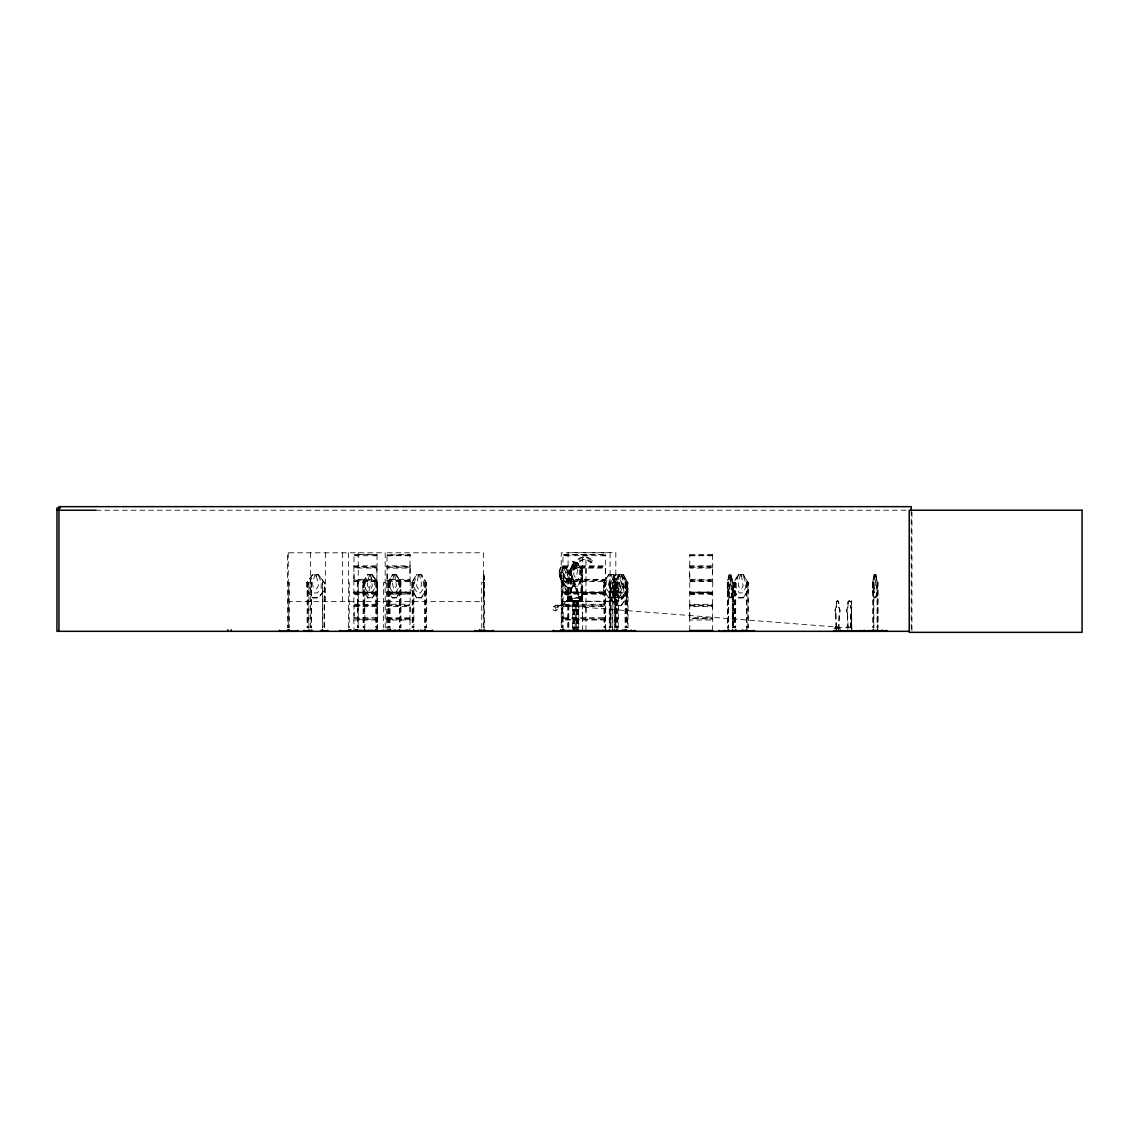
<?xml version="1.0" encoding="UTF-8"?>
<svg xmlns="http://www.w3.org/2000/svg" width="1139" height="1139" viewBox="0 0 1139 1139"><rect width="100%" height="100%" fill="white"/><g stroke="black" fill="none" stroke-linecap="round" stroke-linejoin="round"><path stroke-width="0.75" stroke-dasharray="5 3.75" d="M377.137 619.061L353.802 618.691L354.072 612.141M354.072 573.714L353.845 580.164L377.094 580.164L376.867 612.141M376.867 573.714L377.094 566.681L353.859 566.624L354.015 554.536L377.066 554.608L353.987 554.593M410.239 580.463L409.997 620L387.146 620L387.16 612.141M387.16 573.714L387.16 579.466L409.997 579.324L410.197 566.681L386.961 566.624L387.16 565.855L409.997 565.855L410.182 566.695M409.969 612.141L409.969 606.461L387.146 606.532L386.89 605.336L387.16 604.268L409.997 604.268M409.969 573.714L409.969 568.048L387.146 568.105L386.989 566.638M563.15 630.522L563.15 612.141M563.15 573.714C565.912 591.283 554.579 561.755 564.688 567.464L569.173 574.298L571.095 579.509L569.998 583.638L567.336 583.652L563.136 579.509L605.521 580.107M582.527 630.522L582.527 612.141M582.513 617.737L582.527 573.714M585.959 612.141L585.987 581.588M585.959 573.714L585.959 554.536M605.336 612.141L605.336 604.268L563.136 604.268L562.908 580.221M605.336 573.714L605.336 554.536M614.035 582.129L614.747 582.428M689.764 612.141L689.608 618.463L712.843 618.876L689.551 618.52M689.764 573.714L689.75 604.396L712.587 604.268L712.558 612.141M712.558 573.714L712.786 566.681L689.579 566.638L689.736 579.324L712.587 579.324L712.587 568.048L689.736 568.105M483.619 581.801L483.847 574.668L483.975 631.319M614.747 582.342L613.978 574.868L614.234 631.319M483.904 574.868L483.648 582.47L483.89 575.864M614.206 574.668L614.049 582.47L614.889 582.47M851.602 629.468L851.431 601.008L851.132 627.731C850.093 627.148 850.577 627.119 849.993 627.803M851.844 629.468L851.431 601.008M483.733 588.279L483.662 594.558M483.776 590.087L483.648 597.904L483.719 581.815M483.619 581.901L483.705 574.868M849.153 627.361L849.039 627.845M849.737 627.262L850.064 627.276M847.9 629.468L847.402 613.779A4.072 2.435 -90 0 1 847.9 607.372L847.9 602.972A2.036 1.224 -90 0 1 849.125 600.936L849.324 600.936A2.036 1.224 -90 0 1 850.548 602.972L850.548 607.372A4.072 2.435 -90 0 1 851.061 613.779L851.203 627.689L846.647 627.404M848.128 627.262L848.939 627.233M838.631 629.468L839.13 613.779A4.072 2.435 -90 0 0 838.631 607.372L838.631 602.972A2.036 1.224 -90 0 0 837.407 600.936A2.036 1.224 -90 0 0 836.197 602.972L836.197 607.372A4.072 2.435 -90 0 0 835.684 613.779L836.197 629.468M838.831 629.468L839.343 613.779A4.072 2.435 -90 0 0 838.831 607.372L838.831 602.972A2.036 1.224 -90 0 0 837.606 600.936L837.407 600.936M850.406 627.731L850.847 613.779A4.072 2.435 -90 0 0 850.349 607.372L850.349 602.972A2.036 1.224 -90 0 0 849.125 600.936M353.859 580.164L353.845 605.094L377.08 605.108M354.03 617.879L354.03 606.19M376.867 581.588L354.072 581.588M376.867 630.522L377.123 619.118L353.887 619.289M387.16 617.808L409.969 617.808M409.969 581.588L387.089 581.189M409.983 619.801L409.969 630.522M563.107 554.978L605.478 554.565L563.065 554.536L562.865 566.98L563.136 579.324L605.364 579.324L605.364 568.105L563.136 568.105M563.15 604.268L562.922 605.094L605.521 605.051M563.15 617.879L562.908 605.151M582.513 579.324L582.485 555.035M585.959 581.588L585.987 568.105M605.336 630.522L605.336 579.324M689.75 565.912L689.778 554.565M712.573 604.467L712.786 580.164L689.579 580.107M712.587 581.588L689.736 581.588M712.558 630.522L712.772 619.232M353.845 566.681L354.044 579.324L376.895 579.324L376.895 568.105L354.03 567.977M353.788 618.876L354.072 630.522M585.959 630.522L585.987 606.532M689.721 604.396L689.736 617.737L712.587 617.737L712.558 606.461L689.736 606.532M579.267 567.208L571.949 570.34L572.319 561.47L573.785 561.37L575.807 563.52L576.818 561.869A17.057 12.102 85.6 0 1 591.383 559.448L592.778 560.772L591.782 562.68L589.105 561.669A14.608 10.365 85.6 0 0 575.779 565.158L577.8 567.322L579.267 567.208L577.231 565.044L575.779 565.158M573.415 570.226L573.785 561.37M873.884 627.831L873.869 581.844M876.916 582.442L878.098 582.47L878.098 627.831M732.377 627.831L732.192 581.801L733.473 582.47L733.473 627.831M835.471 627.133L835.684 627.988L835.727 627.005M836.168 627.703C835.77 626.948 836.823 628.358 835.371 627.333M836.709 627.731L837.436 627.361M836.766 627.788L837.307 627.233L836.197 627.489M847.558 627.062C849.822 629.013 847.815 625.482 847.188 627.845L556.458 605.108M847.089 627.333L848.256 627.247M847.914 627.489L848.655 627.133M849.153 627.646L847.217 627.062M835.912 627.247L837.151 626.991M586.229 593.191L586.115 592.437M689.707 555.035L712.644 554.978M689.707 593.447L712.843 592.65L689.551 592.835M567.977 580.05L568.333 577.345L567.208 574.298L563.663 568.361L562.196 568.461M616.64 581.986L616.626 627.831M560.445 574.127L571.009 601.036L569.215 601.378L581.787 600.951L569.244 601.335L559.32 574.398L560.844 574.099M837.222 627.233L836.026 627.803L836.752 627.247M570.155 600.723C568.204 589.148 576.22 602.061 569.97 600.723L582.442 600.623L582.314 570.611L580.392 570.682M410.211 567.151L386.961 567.336M574.896 564.118L573.643 574.141L574.939 577.146L576.263 577.131L577.587 570.71L576.22 564.104L575.038 564.118M874.353 574.668L872.631 582.47L872.574 590.159L874.168 597.904L875.962 597.904M875.749 597.704L877.301 590.087L877.357 582.399L875.763 574.668M875.763 597.904L877.301 590.087M377.166 631.319L377.194 582.399L372.41 574.668L377.322 582.399L377.322 590.159L372.41 597.904L367.541 597.904L372.41 574.668L367.541 574.668M560.701 567.464C556.245 575.366 562.054 583.111 568.119 588.222L572.362 588.137L573.7 581.118M729.287 597.904L727.337 590.087L727.28 582.399L729.088 574.668L731.11 574.668L732.861 582.47L732.989 627.831M729.287 574.668L727.536 582.47L727.565 627.831M730.896 597.704L732.918 590.159L731.11 597.904L729.088 597.904L730.925 574.668L732.676 582.47L732.861 631.319M730.925 597.904L732.861 590.087M621.339 581.815L621.196 585.873L619.374 588.891L617.594 588.891L615.857 585.873M834.93 627.404L837.364 627.304M571.607 600.723L571.55 570.696L573.586 563.136L569.5 570.71L569.528 578.455L573.6 586.172L577.857 586.129C585.446 566.653 581.104 589.746 573.672 585.959M353.816 605.151L353.916 605.877M387.018 580.05L387.061 580.99M386.933 605.222L410.239 605.208M605.578 580.705L563.05 580.99M615.857 590.23L617.594 583.609L619.374 583.609L621.196 593.633L619.374 596.637L617.594 596.637L615.857 593.633M619.374 574.868L617.352 582.47L617.352 588.279L620.072 592.892M567.905 597.462C572.561 597.092 563.122 596.195 569.372 601.335M570.454 601.321L569.585 597.107M581.189 601.292L579.367 596.978L578.683 597.349M580.207 597.05L581.659 600.922M610.632 627.831L610.917 582.228M851.616 600.936L851.374 627.731M567.792 601.648L567.222 600.837L556.843 607.457L567.749 601.734L567.222 600.837M610.604 582.442L610.931 627.831M618.263 627.831L618.548 582.342M372.453 574.868L367.626 574.868L365.292 582.47L365.292 588.279L368.395 592.892M375.77 581.872L377.564 582.47L377.564 627.831M562.908 566.738L605.521 566.638M623.489 574.668L627.746 582.399L623.417 574.868L625.425 582.47L625.425 588.279L622.762 592.892L616.754 592.892L613.166 588.279L613.109 582.47L615.843 574.868L623.574 574.868M605.492 605.877L562.993 605.806M712.687 605.863L689.608 605.806M410.197 592.536L387.189 592.878M410.211 592.778L387.118 592.878L409.997 592.878M712.772 567.336L689.551 567.265M410.154 619.289L386.989 619.217M562.951 618.52L605.621 618.876L605.336 620L563.136 620M712.715 580.862L689.608 580.862M373.976 555.704L375.984 555.704M373.976 594.117L375.984 594.117M407.079 555.704L409.072 555.704M407.079 594.117L409.072 594.117M583.068 555.704L587.14 555.704M583.068 594.117L587.14 594.117M602.446 555.704L604.439 555.704M602.446 594.117L604.439 594.117M709.668 555.704L711.661 555.704M709.668 594.117L711.661 594.117M873.869 582.456L872.574 582.399L874.168 574.668L875.962 574.668L877.486 582.47L877.471 627.831M613.109 585.873L611.6 588.891L610.048 588.891L608.482 585.873L610.048 575.864L611.728 575.864L613.109 582.47M569.5 570.71L573.515 562.937L577.772 562.894L581.844 570.611L581.958 600.623L580.563 570.098M573.672 562.937L569.642 570.781L569.685 578.455L573.757 586.172M581.744 578.285L577.857 586.129M590.315 562.794L591.312 560.886L592.778 560.772M388.128 582.399L392.386 574.668M400.401 582.47L400.686 590.159L396.571 597.904L392.243 597.904L388.128 590.159L388.271 582.399L392.457 574.868M396.415 597.904L400.544 590.087M619.459 574.668L615.202 582.399L621.467 582.3M619.531 574.868L615.487 582.47L615.345 590.159L619.459 597.904M623.489 597.904L627.617 590.087L627.461 582.47L627.589 627.831M627.746 590.159L623.631 597.904L615.758 597.904L610.319 590.159L615.758 582.413M395.689 592.892L398.365 588.279L398.365 582.47L396.358 574.868L400.544 582.47L400.515 627.831M572.319 561.47L574.355 563.634L575.352 561.983A17.057 12.102 85.6 0 1 589.917 559.562L591.312 560.886M421.43 574.868L416.66 574.868L414.354 582.47L414.354 588.279L417.415 592.892L420.505 592.892L423.623 588.279L423.623 582.47L421.302 574.868L426.071 582.47L426.228 590.159L421.373 597.904L416.575 597.904L412.005 590.087L411.862 582.399L416.575 574.668L421.501 574.668L426.228 582.399M412.005 582.47L416.703 574.668M421.302 597.704L426.071 590.087M603.812 590.159L603.684 582.399L608.411 574.668L613.337 574.668L618.05 582.399M603.841 582.47L608.539 574.668M608.61 574.868L603.969 582.47L603.997 627.831M613.124 597.704L617.893 590.087M738.542 574.668L733.843 582.47L733.815 590.159L738.414 597.904L743.326 597.904L748.052 590.159L743.197 597.904M367.669 597.904L362.914 590.087L362.757 582.399L367.669 574.668M362.914 582.47L367.74 574.868M372.339 597.704L377.322 590.159M355.14 555.704L358.685 555.704M355.14 594.117L358.685 594.117M388.228 555.704L391.788 555.704M388.228 594.117L391.788 594.117M564.218 555.704L567.763 555.704M564.218 594.117L567.763 594.117M690.832 555.704L694.377 555.704M690.832 594.117L694.377 594.117M615.459 588.279L612.341 592.892L609.237 592.892L606.176 588.279L606.176 582.47L608.482 574.868L613.252 574.868M371.528 592.892L374.688 588.279L374.688 582.47L372.339 574.868L377.037 582.47M610.49 582.47L615.928 574.868M610.49 590.23L615.843 582.613L613.166 590.23L613.166 596.039L616.754 600.637L620.314 600.637L623.83 596.039L623.83 590.23L621.182 582.613L626.806 590.159L621.367 597.904L626.621 590.087L621.182 582.413L619.374 575.864M621.097 605.45L626.706 597.904L626.706 582.399L621.182 574.868L623.83 582.47L623.83 588.279L620.314 592.892M621.182 605.649L626.706 597.904M580.975 601.321L579.979 601.292L580.819 600.879M324.302 627.831L324.316 582.399L318.479 574.668L312.613 574.668L306.832 582.399L306.904 590.159L312.684 597.904L318.536 597.904L324.316 590.159L318.379 597.704L312.712 597.704L306.832 590.159M312.684 574.668L306.904 582.399L308.911 582.47L308.911 631.319M605.421 593.433L605.478 592.437L562.894 592.593L605.421 592.949M837.179 627.902L834.987 627.617M424.69 581.872L426.427 582.47L426.427 627.831M376.995 554.608L377.08 566.624M354.087 592.978L377.137 592.593L354.087 592.878M376.852 592.978L354.072 592.85M409.955 592.978L387.118 593.447M605.307 592.978L562.894 593.262L605.535 593.376M712.544 554.565L712.772 566.624M689.778 592.978L712.587 592.878M376.852 555.718L354.087 555.718M409.955 555.718L387.189 555.718M376.852 594.088L354.115 594.117M387.217 592.109L409.955 592.095L387.189 592.138L387.16 594.117L409.955 594.131L409.955 592.138M563.15 592.109L605.336 592.109L563.207 592.109M605.307 555.718L563.179 555.718M605.307 594.131L563.207 594.117M712.544 555.718L689.778 555.718M712.544 594.131L689.807 594.117M409.926 555.704L410.197 554.778M612.099 627.831L611.928 582.399M322.736 627.831L322.38 581.801L324.316 582.399L324.088 627.831M570.753 570.682L570.653 600.723M409.983 565.983L410.012 554.579L387.118 555.035M353.973 592.949L377.066 593.376M712.758 554.964L689.707 554.978M835.499 627.062L836.282 627.361M564.688 567.464C570.098 572.533 576.519 580.135 572.105 588.051L568.247 587.966M581.787 600.951L571.607 574.013L570.511 574.028L580.135 601.321L580.748 600.922M571.607 574.013L569.913 573.757M568.119 588.222L561.641 581.189L559.078 574.241L560.559 567.293L605.521 567.322M578.74 597.391L580.363 597.007L578.982 597.064M557.313 607.685L556.943 606.745M553.312 606.745L556.074 605.165M566.425 601.05L571.408 599.342L568.475 601.563L566.425 601.05L571.408 599.342M566.553 601.52L571.536 599.812M555.319 610.846A2.292 1.424 60.3 0 0 554.992 607.343A2.292 1.424 60.3 0 0 552.657 608.212A2.292 1.424 60.3 0 0 555.319 610.846L558.082 609.265A2.292 1.424 60.3 0 0 557.754 605.763A2.292 1.424 60.3 0 0 555.419 606.631A2.292 1.424 60.3 0 0 558.082 609.265M311.545 582.428L310.349 582.47M571.949 570.34L577.8 567.322M308.697 582.456L308.712 627.831M410.054 554.978L387.118 554.978M570.582 601.321L560.445 574.227L559.32 574.398M570.212 601.406L559.747 574.113M581.146 601.264L579.893 597.334M746.515 581.872L748.266 582.47L748.266 627.831M582.2 557.284L583.666 557.17M582.499 559.705L583.965 559.591M574.355 563.634L575.85 563.463M625.083 582.399L625.112 627.831M322.522 582.399L322.536 627.831M580.748 570.611L580.918 600.637M582.356 596.281L580.676 596.295L582.542 596.281L582.371 600.623M569.956 596.38L571.778 596.38M569.97 600.723L569.984 570.71L571.55 570.696L571.65 576.562L574.327 581.146L576.975 581.132L579.58 576.505L579.552 570.696L577.715 563.093M581.403 596.295L582.057 596.281M581.217 600.637L582.086 600.623M96.089 510.229L907.456 510.229M577.615 562.894L581.716 570.667M354.044 565.855L376.895 565.855M563.136 565.855L605.364 565.855M689.736 565.855L712.587 565.855M377.052 567.322L353.987 567.578M571.55 570.696L570.995 600.723L570.895 596.38M582.314 570.611L577.558 563.093M392.243 574.668L396.571 574.668M623.631 574.668L615.758 574.668L610.319 582.399L610.319 597.904L615.758 605.649M318.45 574.868L312.712 574.868L309.865 582.47L309.865 588.279L313.666 592.892L317.454 592.892L321.198 588.279L321.198 582.47L318.379 574.868L324.131 582.47M396.5 574.868L392.314 574.868L390.278 582.47L390.278 588.279L392.998 592.892M731.081 574.868L729.117 574.868L728.234 582.47L728.163 627.831M875.934 574.868L874.183 574.868L873.414 582.47L873.456 627.831M316.528 575.864L314.578 575.864L312.727 582.47L312.727 585.873L314.578 588.891L316.471 588.891L318.393 585.873L316.471 575.864M370.915 575.864L369.221 575.864L367.612 582.47L367.612 585.873L369.221 588.891L370.787 588.891L372.311 585.873L370.787 575.864M395.133 575.864L393.638 575.864L392.329 582.47L393.638 588.891L394.991 588.891L396.358 585.873L394.991 575.864M619.474 575.864L617.594 575.864L615.857 582.47L615.985 627.831M622.207 575.864L620.712 575.864L619.388 582.47L620.712 588.891L622.051 588.891L623.432 585.873L622.051 575.864M730.498 575.864L729.715 575.864L729.117 582.47L729.715 588.891L730.882 585.873L730.313 575.864M741.731 575.864L740.051 575.864L738.471 582.47L738.471 585.873L740.051 588.891L741.603 588.891L743.112 585.873L741.603 575.864M875.421 575.864L874.709 575.864C872.716 593.205 877.201 593.291 875.236 575.864M569.528 578.455L573.6 586.172M386.989 580.107L410.239 580.278M353.887 580.805L377.052 580.805M386.989 580.805L410.154 580.805M563.15 581.588L605.364 581.588M624.955 581.801L628.059 582.47L628.059 627.831M615.829 582.043L614.875 582.043L614.889 627.831M375.842 582.399L375.87 627.831M399.234 582.399L400.985 582.47L400.985 627.831M413.343 582.399L413.443 627.831M424.762 582.399L424.747 627.831M735.168 582.399L735.281 627.831M746.515 582.399L746.586 627.831M287.498 582.47L289.149 582.47L289.149 627.803M358.23 582.47L357.29 582.47L357.418 627.803M362.757 582.399L364.807 582.47L364.807 627.831M385.196 582.47L383.53 582.47L383.53 627.803M411.862 582.399L413.856 582.47L413.856 627.831M484.616 582.47L481.683 582.47L481.783 627.803M561.242 582.47L562.609 582.47L562.609 627.803M603.684 582.399L605.677 582.47L605.677 627.831M727.28 582.399L728.661 582.47L728.661 627.831M363.042 590.087L367.541 597.904M388.128 590.159L392.386 597.904M610.219 590.159L615.928 597.704M615.487 590.087L619.317 597.904M727.28 590.159L729.316 597.704M733.972 590.087L738.542 597.904M872.574 590.159L874.353 597.904M689.679 593.391L712.601 593.419M580.719 597.534L571.778 597.619M367.626 597.704L372.453 597.704M392.314 597.704L396.5 597.704M416.66 597.704L421.43 597.704M608.482 597.704L613.252 597.704M615.843 597.704L623.574 597.704M729.117 597.704L731.081 597.704M738.485 597.704L743.254 597.704M874.183 597.704L875.934 597.704M572.703 627.888L572.703 600.751L575.238 600.751L575.152 631.291M568.076 601.207L615.829 601.207M287.498 601.634L385.181 601.634M387.032 601.634L483.406 601.634M561.242 601.634L610.091 601.634M836.197 602.972L836.396 602.972A2.036 1.224 -90 0 1 837.606 600.936M847.9 602.972L848.114 602.972A2.036 1.224 -90 0 1 849.324 600.936M851.132 602.972L851.844 602.972M354.044 604.268L376.895 604.268M689.579 605.051L712.8 605.222M615.658 605.649L621.268 605.649M377.052 605.749L353.859 605.692M386.989 605.749L410.154 605.749M354.044 606.532L376.895 606.532L377.08 618.52M563.136 606.532L605.364 606.532M836.197 607.372L836.396 602.972M847.9 607.372L848.114 602.972M851.132 607.372L851.844 607.372M835.684 613.779L835.884 613.779A4.072 2.435 -90 0 1 836.396 607.372M847.402 613.779L847.601 613.779A4.072 2.435 -90 0 1 848.114 607.372M354.044 617.737L376.895 617.737M563.136 617.737L605.364 617.737L605.492 618.463M386.989 618.52L410.154 618.52M605.521 619.217L563.05 619.402M354.044 620L376.895 620M689.764 630.522L689.764 620L712.587 620M846.832 626.792L848.199 626.792M846.704 627.617L851.232 627.304M833.848 628.657L836.823 628.657M837.222 628.657L840.198 628.657L840.198 630.778M626.365 581.872L626.592 627.831M399.305 581.872L399.405 627.831M311.531 581.915L311.289 627.803M567.307 600.822L567.578 601.791M578.527 597.391L579.979 601.292M387.189 555.675L387.16 554.536M591.782 562.68L590.572 561.555A14.608 10.365 85.6 0 0 577.231 565.044M837.307 627.233L836.311 627.076M566.638 580.05L563.236 574.298L562.339 568.361M621.268 574.668L626.806 582.399M610.49 597.833L615.843 605.45M743.197 574.668L747.896 582.47L747.768 590.087M608.61 597.704L603.684 590.159L608.539 597.904L613.337 597.904L618.05 590.159L617.779 582.47L613.124 574.868L615.459 582.47L615.516 627.831M416.789 597.704L411.862 590.159L416.575 597.904M396.415 574.668L400.686 582.399M712.772 580.107L712.558 579.324M689.551 619.232L689.764 620M410.154 580.036L409.969 579.324M581.232 601.235L571.18 574.298L564.545 567.379L571.294 574.227L573.857 581.189M570.511 574.028L580.563 600.965M728.234 588.279L729.416 592.892L730.597 592.892L731.779 588.279L730.896 574.868M873.414 588.279L874.439 592.892L875.478 592.892L876.517 588.279L875.749 574.868M847.601 613.779L848.114 629.468M835.884 613.779L836.396 629.468M483.904 574.668L483.975 582.47M483.605 588.279L483.648 597.904M613.978 592.892L613.949 588.279L614.006 597.904L613.935 590.087M614.135 590.087L614.177 597.904M581.687 570.611L581.716 578.356M581.758 600.623L581.673 596.281L581.602 600.637M614.006 574.868L614.035 582.47M911.94 511.981L911.94 631.319M911.243 510.229L911.243 631.319M877.671 582.47L877.671 631.319M877.044 582.47L877.044 627.831M873.257 582.47L873.257 627.831M872.773 582.399L872.83 627.831M836.539 630.778L836.482 626.792L835.129 626.792L835.129 629.169M836.24 626.792L836.24 629.169M835.357 626.792L835.357 629.169M747.853 627.831L747.924 582.399L743.326 574.668L738.414 574.668L733.687 582.399L735.68 582.47L735.68 627.831M746.985 582.47L746.985 631.319M734.399 582.47L734.399 627.831M733.972 582.47L734 627.831M728.049 582.47L728.049 631.319M626.948 582.47L626.877 627.831M625.411 582.47L625.411 627.831M617.922 582.399L617.865 627.831M616.982 582.47L617.096 631.319M615.829 627.361L615.829 552.358L568.076 552.358L568.076 627.361M615.017 582.043L615.017 627.361M612.398 631.319L612.398 582.47L609.265 582.47L609.265 627.803M610.091 627.803L610.091 552.799L561.242 552.799L561.242 627.803M609.821 582.47L609.821 627.803M604.396 582.47L604.396 627.831M578.74 627.931L578.74 600.794L576.206 600.794L576.291 627.931M578.555 600.794L578.655 627.931M577.815 600.794L577.815 631.319M577.672 600.794L577.672 627.931M577.274 600.794L577.402 627.931M577.131 600.794L577.131 627.931M576.448 600.794L576.32 631.319M575.01 600.751L574.996 631.291M574.312 600.751L574.17 631.291M574.042 600.751L574.042 627.888M573.771 600.751L573.899 631.291M573.629 600.751L573.629 627.888M572.789 600.751L572.931 631.291M568.76 627.361L568.888 582.043L567.948 582.043L567.948 627.361M562.054 582.47L562.054 627.803M561.798 582.47L561.798 627.803M484.502 582.47L484.502 627.831M483.406 627.803L483.406 552.799L387.032 552.799L387.16 630.522M425.943 582.47L426.029 627.831M425.16 582.47L425.16 631.319M412.574 582.47L412.574 627.831M412.176 582.47L412.176 627.831M399.874 582.47L399.874 627.831M390.036 631.319L390.036 582.47L386.933 582.47L386.933 627.803M389.566 582.47L389.566 627.831M388.912 582.47L388.912 627.831M388.655 582.47L388.655 627.803M388.413 582.47L388.442 627.831M385.196 627.803L385.181 552.799L287.498 552.799L287.498 627.803M376.269 582.47L376.269 627.831M364.409 582.47L364.409 631.319M363.512 582.47L363.512 627.831M363.113 582.47L363.113 627.831M358.23 552.799L358.23 627.803M358.087 582.47L358.087 627.803M349.26 582.47L349.246 627.803M348.619 552.799L348.605 627.803M342.412 552.799L342.412 601.634M325.626 552.799L325.626 601.634M311.161 582.47L311.161 627.803M310.477 552.799L310.349 627.803M307.359 582.47L307.359 627.831M307.146 582.47L307.146 627.831M288.893 582.47L288.893 627.803M288.252 552.799L288.238 627.803M614.006 585.873L613.992 588.891L613.978 585.873M483.705 585.873L483.691 588.891L483.648 585.873M566.268 578.313C567.478 585.574 562.766 582.841 565.243 577.345C558.452 571.351 561.812 569.528 565.57 576.277C564.189 569.286 569.187 572.148 566.624 577.302C573.33 583.268 570.596 585.688 566.268 578.313M614.362 587.624L617.238 593.476C610.988 600.552 616.27 602.389 618.135 594.572C619.901 602.389 625.411 600.552 619.103 593.447C625.04 586.77 620.029 584.805 618.206 592.294L615.829 587.667L614.362 587.624M418.227 575.864L416.646 585.873L418.227 588.891L419.778 588.891L421.288 585.873L421.288 582.47L419.778 575.864L418.227 575.864M738.485 574.868L736.178 582.47L736.178 588.279L739.239 592.892L742.343 592.892L745.461 588.279L745.461 582.47L743.126 574.868L738.485 574.868M354.087 592.095L376.867 592.109L354.115 592.109M689.778 592.095L712.558 592.109L689.807 592.109M569.97 598.26L579.395 598.174L569.97 598.26M571.294 596.38L570.425 596.38L570.44 600.737L571.308 600.723L571.294 596.38"/><path stroke-width="1.5" d="M279.411 630.308L279.425 631.319L297.735 631.277L297.735 630.308M358.087 631.277L358.087 630.308M475.006 631.277L493.458 631.277L493.329 630.308M623.603 631.22L623.603 630.308M864.202 631.163L864.245 630.308M849.039 631.291L849.566 630.778L848.299 631.291M881.828 631.291L881.728 630.351M882.255 631.291L882.412 630.351M882.497 631.291L833.563 631.262L886.726 631.163M718.752 631.319L742.272 631.277L742.4 630.308M719.008 631.163L719.065 630.308M312.143 631.163L312.171 630.394L312.228 631.319L303.188 631.191M565.514 630.878L569.742 630.721M552.956 631.319L635.391 631.22M569.301 631.163L569.386 630.308M417.842 631.191L417.942 630.394M609.151 631.191L609.18 630.052M609.735 631.163L609.721 630.052M728.106 631.163L728.106 630.052M357.347 631.163L357.19 630.052M605.592 631.191L605.421 630.052M309.182 631.191L308.883 630.052M837.749 631.291L836.809 631.02M845.836 631.291L846.476 631.291M860.329 630.351L860.401 631.02M863.547 631.291L863.988 630.351M872.047 630.351L872.118 631.02M872.83 630.351L872.075 630.778M874.795 631.291L875.749 631.02M875.706 630.351L874.966 631.02M308.285 631.191L308.356 630.394L308.413 631.319M834.531 631.02L833.862 630.778M836.581 631.291L837.293 631.291M860.586 631.319L861.269 631.291M863.077 631.291L863.988 630.778M381.608 631.191L381.693 630.394L381.779 631.319M608.682 631.191L608.767 630.394L608.852 631.319M622.221 631.191L622.307 630.394L622.392 631.319M406.21 631.191L406.31 630.394M739.667 631.191L739.766 630.394L739.866 631.319M614.576 631.191L614.69 630.394M309.822 631.191L309.95 630.394L310.064 631.319M385.096 631.191L385.224 630.394L385.352 631.319M387.972 631.191L388.1 630.394L388.228 631.319M60.509 507.937L56.95 507.937L56.95 631.319L909.463 631.319M56.95 510.229L96.018 510.229M354.072 630.522L376.867 630.522M387.16 630.522L409.969 630.522M563.15 630.522L605.336 630.522M689.764 630.522L712.558 630.522M354.015 630.849L376.909 630.849M387.118 630.849L410.012 630.821M563.107 630.849L605.379 630.849M613.935 630.878L618.249 630.878L614.063 630.75M689.707 630.821L712.601 630.849M882.454 631.02L833.89 631.02M321.383 631.319L321.383 630.308L321.497 631.063L328.26 631.191M417.942 631.063L339.764 631.277L339.778 630.308M420.661 630.394L432.977 631.277M689.736 631.248L712.587 631.248M742.486 630.394L754.801 631.277M385.566 630.394L385.694 631.191M327.619 631.191L327.491 630.394L327.377 631.319M322.266 631.191L322.351 630.052M631.319 631.191L631.205 630.394M622.948 631.191L622.834 630.394M754.217 631.191L754.118 630.394L754.018 631.319M432.393 631.191L432.293 630.394M634.836 631.163L634.722 630.308M360.237 631.163L360.166 630.308M724.518 631.163L724.475 630.308M869.029 631.163L868.986 630.308M475.134 631.163L475.02 630.308M911.243 510.229L911.243 506.656L58.957 506.656L58.957 631.319M886.683 630.308L886.683 631.319M881.942 630.308L881.942 631.319M877.614 630.052L877.614 631.319M877.002 630.052L877.002 631.319M873.926 630.052L873.926 631.319M873.314 630.052L873.314 631.319M746.842 630.052L746.842 631.319M746.429 630.052L746.429 631.319M741.973 630.308L741.973 631.319M736.563 630.308L736.563 631.319M735.822 630.052L735.822 631.319M735.424 630.052L735.424 631.319M732.932 630.052L732.932 631.319M732.32 630.052L732.32 631.319M728.718 630.052L728.718 631.319M728.234 630.308L728.234 631.319M631.091 630.308L631.091 631.319M626.82 630.052L626.82 631.319M626.35 630.052L626.35 631.319M625.24 630.052L625.24 631.319M624.941 630.052L624.941 631.319M624.015 630.308L624.015 631.319M622.72 630.308L622.72 631.319M621.182 630.308L621.182 631.319M618.42 630.308L618.42 631.319M617.224 630.052L617.224 631.319M616.84 630.052L616.754 631.319M616.427 630.052L616.427 631.319M614.875 630.052L614.804 631.319M614.234 630.052L614.149 631.319M612.568 630.052L612.398 631.319M612.269 630.052L612.269 631.319M609.863 630.308L609.863 631.319M606.418 630.308L606.418 631.319M605.834 630.052L605.834 631.319M602.503 630.308L602.503 631.319M598.246 630.308L598.246 631.319M578.398 629.796L578.398 631.319M577.288 629.796L577.288 631.319M577.046 629.796L577.046 631.319M574.882 629.796L574.882 631.319M564.118 629.796L564.118 631.319M562.709 630.052L562.709 631.319M562.381 629.796L562.381 631.319M562.153 630.052L562.153 631.319M560.602 629.796L560.602 631.319M553.469 630.308L553.469 631.319M484.986 630.308L484.986 631.319M484.602 630.052L484.502 631.319M483.961 630.052L483.876 631.319M482.11 630.308L482.11 631.319M481.484 630.052L481.583 631.319M479.804 629.796L479.804 631.319M479.576 629.796L479.576 631.319M432.194 630.308L432.194 631.319M425.004 630.052L425.004 631.319M424.605 630.052L424.605 631.319M420.562 630.308L420.562 631.319M418.041 630.308L418.041 631.319M413.998 630.052L413.998 631.319M413.599 630.052L413.599 631.319M407.662 630.308L407.662 631.319M406.409 630.308L406.409 631.319M399.746 630.052L399.746 631.319M399.276 630.052L399.276 631.319M395.333 630.308L395.333 631.319M394.108 630.308L394.108 631.319M390.236 629.796L390.164 631.319M389.695 630.052L389.695 631.319M388.855 630.052L388.855 631.319M388.67 629.796L388.755 631.319M383.345 630.052L383.202 631.319M376.112 630.052L376.112 631.319M375.728 630.052L375.728 631.319M371.827 630.308L371.827 631.319M368.851 630.308L368.851 631.319M364.95 630.052L364.95 631.319M364.551 630.052L364.551 631.319M357.333 629.796L357.475 631.319M356.35 630.308L356.35 631.319M355.767 629.796L355.767 631.319M350.869 629.796L350.869 631.319M349.844 629.796L349.844 631.319M349.26 630.052L349.246 631.319L349.089 629.796M348.634 630.052L348.605 631.319M322.565 630.052L322.565 631.319M311.26 630.052L311.388 631.319M304.07 630.308L304.07 631.319M289.334 630.052L289.334 631.319M288.793 629.796L288.879 631.319M288.267 630.052L288.238 631.319M287.355 630.308L287.355 631.319M287.242 630.308L287.242 631.319M231.288 629.796L231.288 631.319M227.729 629.796L227.729 631.319M1082.05 510.229L909.235 510.229L909.235 632.344L1082.05 632.344L1082.05 510.229"/></g></svg>
